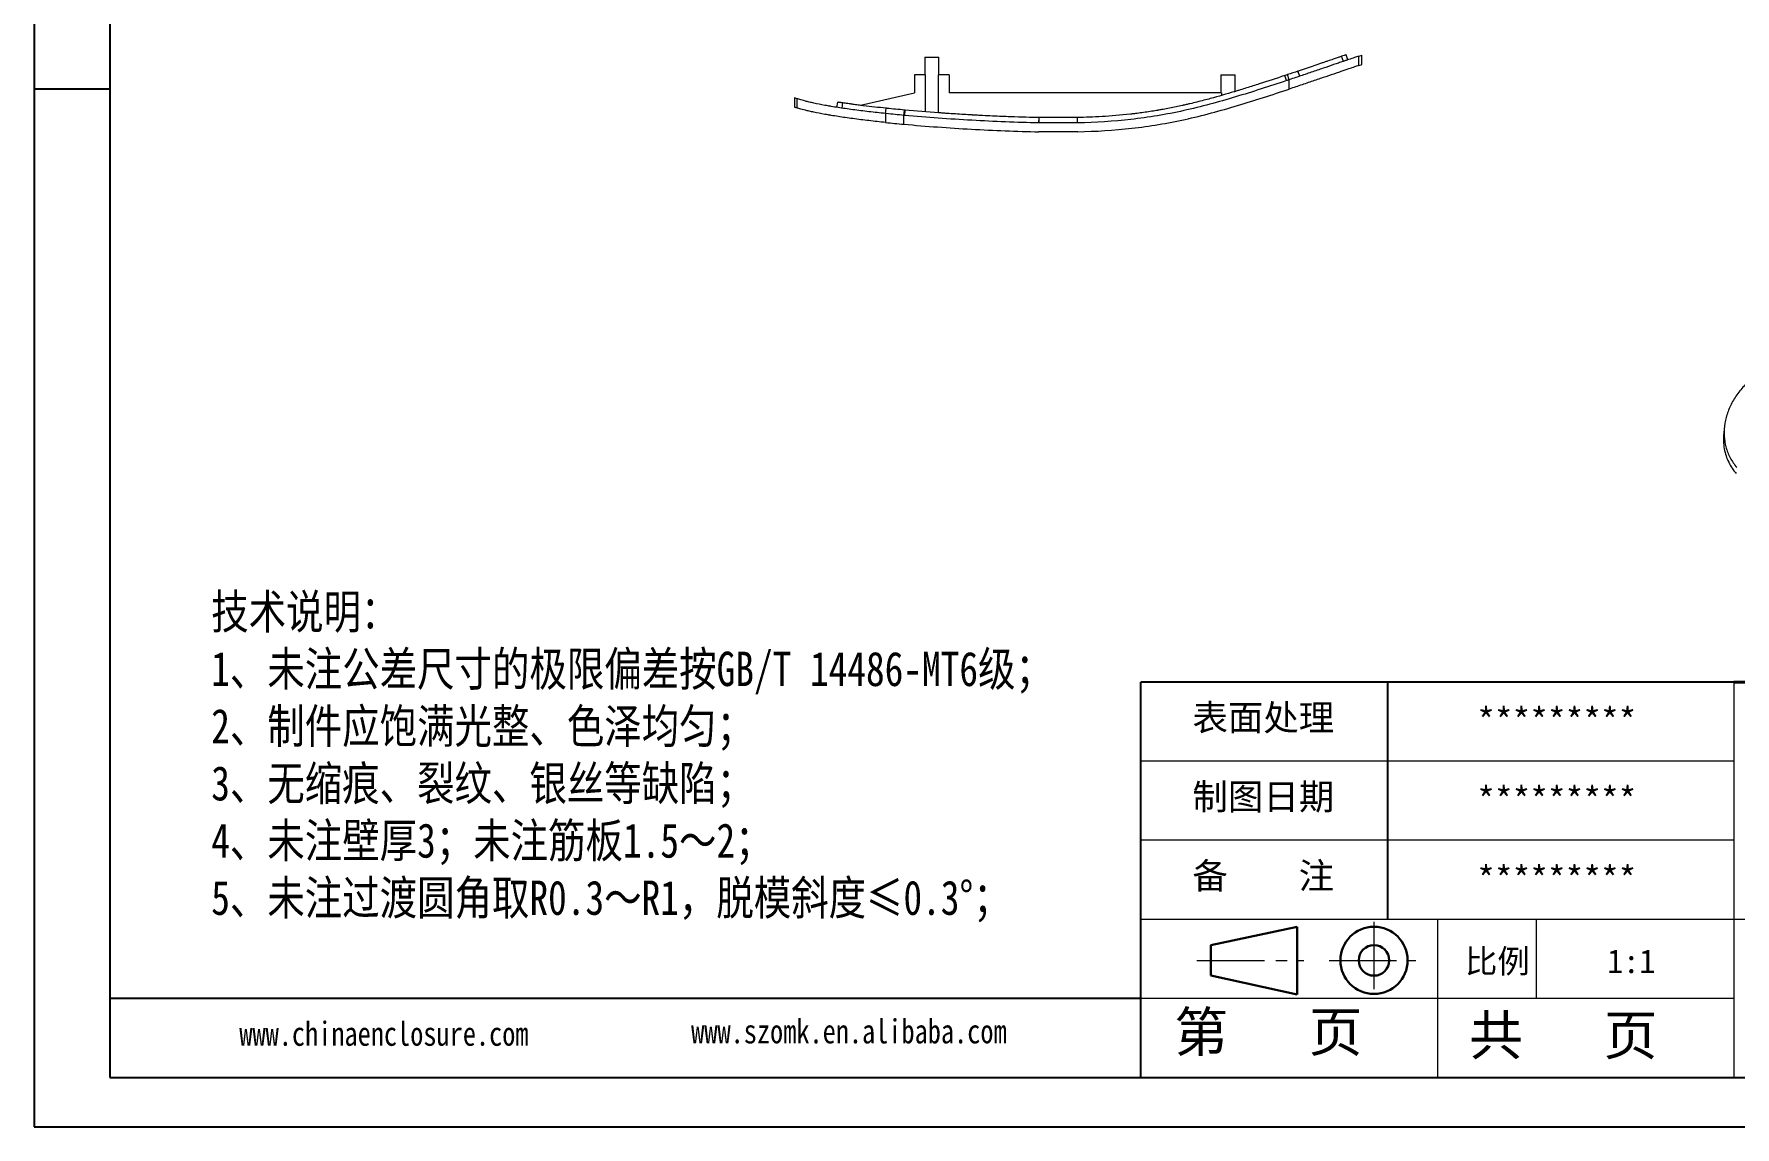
# Model space of a CAD drawing. Header units: inches. Extents: x 1181 to 2938, y 573 to 1158.
# Drawn here: x 2110.6 to 2590.2, y 573 to 881 of the extents above; entities that cross this region are included whole.
import ezdxf

# ---------------------------------------------------------------- set-up
doc = ezdxf.new("R2010")
doc.units = ezdxf.units.IN
doc.linetypes.add('CENTER2', pattern=[28.575, 19.05, -3.175, 3.175, -3.175])
doc.layers.add('文字', color=81, linetype='Continuous')
for name, color, linetype, lineweight in [('粗实线', 7, 'Continuous', 30), ('细实线', 3, 'Continuous', 9), ('细点划线', 2, 'CENTER2', 9)]:
    doc.layers.add(name, color=color, linetype=linetype, lineweight=lineweight)
doc.styles.get("Standard").update_dxf_attribs({"font": 'txt', "bigfont": 'gbcbig.shx'})
doc.styles.add('宋体', font='', dxfattribs={"width": 0.8, "height": 3.5})
doc.styles.get('宋体').set_extended_font_data('SimSun')

msp = doc.modelspace()

# ---------------------------------------------------------------- linework, layer by layer
for p, q in [((2110.635, 1158.076), (2110.635, 572.957)), ((2132.048, 1144.144), (2132.048, 586.888)), ((2132.048, 865.516), (2110.635, 865.516)), ((2110.635, 843.845), (2110.635, 572.957)), ((2589.875, 698.339), (2422.698, 698.339)), ((2422.698, 586.888), (2422.698, 698.339)), ((2492.355, 631.469), (2492.355, 698.339)), ((2422.698, 609.178), (2132.048, 609.178)), ((2132.048, 586.888), (2924.229, 586.888)), ((2110.635, 572.957), (2938.16, 572.957)), ((2110.635, 572.957), (2493.748, 572.957))]:
    msp.add_line(p, q)
at = {"color": 7, "linetype": 'Continuous', "lineweight": 15}
for p, q in [((2361.768, 874.469), (2361.768, 869.469)), ((2361.768, 874.469), (2365.768, 874.469)), ((2365.768, 869.469), (2365.768, 874.469)), ((2479.796, 873.312), (2479.312, 874.732)), ((2481.018, 873.728), (2480.535, 875.148)), ((2484.097, 874.774), (2484.097, 872.134)), ((2485.018, 872.446), (2485.018, 875.086)), ((2361.914, 869.469), (2358.914, 869.469)), ((2358.914, 869.469), (2358.914, 864.469)), ((2361.914, 869.469), (2361.914, 859.09)), ((2365.622, 858.814), (2365.622, 869.469)), ((2368.622, 869.469), (2365.622, 869.469)), ((2368.622, 869.469), (2368.622, 864.469)), ((2445.268, 869.469), (2445.268, 864.469)), ((2445.268, 869.469), (2449.268, 869.469)), ((2449.268, 864.827), (2449.268, 869.469)), ((2463.274, 869.304), (2463.254, 869.297)), ((2463.728, 867.874), (2463.254, 869.297)), ((2463.748, 867.881), (2463.274, 869.304)), ((2464.519, 868.138), (2464.043, 869.561)), ((2464.538, 865.509), (2464.538, 868.144)), ((2466.737, 870.464), (2467.679, 870.782)), ((2467.476, 869.13), (2466.997, 870.552)), ((2343.677, 860.921), (2358.914, 864.469)), ((2445.414, 864.469), (2368.622, 864.469)), ((2445.414, 864.469), (2445.414, 863.698)), ((2325.018, 863.111), (2325.018, 860.429)), ((2325.756, 860.183), (2325.756, 862.821)), ((2337.018, 860.339), (2337.251, 861.82)), ((2338.491, 860.113), (2338.712, 861.597)), ((2350.705, 858.602), (2350.86, 860.094)), ((2350.705, 858.602), (2350.705, 856.089)), ((2355.903, 858.095), (2356.04, 859.588)), ((2356.11, 858.076), (2356.246, 859.57)), ((2356.13, 858.074), (2356.266, 859.568)), ((2356.266, 859.568), (2356.247, 859.57)), ((2355.903, 855.584), (2355.903, 858.095)), ((2393.976, 855.97), (2394.003, 857.469)), ((2393.996, 855.969), (2394.009, 857.469)), ((2404.876, 855.969), (2393.996, 855.969)), ((2394.009, 857.469), (2394.003, 857.469)), ((2404.859, 857.469), (2394.009, 857.469)), ((2404.876, 855.969), (2404.859, 857.469)), ((2404.903, 853.469), (2393.973, 853.469)), ((2587.239, 770.442), (2587.045, 768.74))]:
    msp.add_line(p, q, dxfattribs=at)
for points, knots in [([(2484.097, 874.774), (2484.006, 874.743), (2483.794, 874.671), (2483.308, 874.506), (2483.117, 874.441), (2482.677, 874.292), (2482.427, 874.207), (2481.606, 873.928), (2480.962, 873.709), (2479.853, 873.332), (2479.459, 873.198), (2478.628, 872.915), (2478.194, 872.767), (2476.844, 872.308), (2475.877, 871.979), (2474.326, 871.451), (2473.792, 871.269), (2472.71, 870.902), (2472.16, 870.715), (2470.483, 870.146), (2469.331, 869.756), (2466.954, 868.954), (2465.751, 868.55), (2464.538, 868.144)], [0, 0, 0, 0, 0.125, 0.125, 0.1875, 0.1875, 0.25, 0.25, 0.375, 0.375, 0.4375, 0.4375, 0.5, 0.5, 0.625, 0.625, 0.6875, 0.6875, 0.75, 0.75, 0.875, 0.875, 1, 1, 1, 1]), ([(2479.312, 874.732), (2479.243, 874.709), (2479.104, 874.661), (2478.686, 874.519), (2478.411, 874.426), (2477.902, 874.252), (2477.718, 874.19), (2477.319, 874.054), (2477.107, 873.982), (2476.419, 873.748), (2475.908, 873.574), (2475.07, 873.289), (2474.78, 873.19), (2474.179, 872.985), (2473.868, 872.88), (2473.224, 872.661), (2472.893, 872.548), (2472.384, 872.375), (2472.213, 872.317), (2471.865, 872.199), (2471.689, 872.139), (2470.803, 871.839), (2470.07, 871.59), (2468.557, 871.078), (2467.784, 870.817), (2466.997, 870.552)], [0, 0, 0, 0, 0.125, 0.125, 0.25, 0.25, 0.3125, 0.3125, 0.375, 0.375, 0.5, 0.5, 0.5625, 0.5625, 0.625, 0.625, 0.6875, 0.6875, 0.71875, 0.71875, 0.75, 0.75, 0.875, 0.875, 1, 1, 1, 1]), ([(2480.535, 875.148), (2480.535, 875.148), (2480.581, 875.164), (2480.42, 875.109), (2480.054, 874.984), (2479.559, 874.816), (2479.312, 874.732)], [0, 0, 0, 0, 0.0002356, 0.3337033, 0.6672313, 1, 1, 1, 1]), ([(2480.969, 873.711), (2480.978, 873.714), (2481.005, 873.724), (2480.648, 873.602), (2480.079, 873.409), (2479.796, 873.312)], [0, 0, 0, 0, 0.2012573, 0.601577, 1, 1, 1, 1]), ([(2484.097, 874.774), (2484.348, 874.859), (2484.852, 875.03), (2485.094, 875.112), (2485.017, 875.086), (2485.017, 875.086)], [0, 0, 0, 0, 0.498226, 0.9971561, 1, 1, 1, 1]), ([(2463.254, 869.297), (2460.867, 868.502), (2458.477, 867.715), (2454.894, 866.564), (2453.7, 866.186), (2451.909, 865.627), (2451.312, 865.443), (2450.417, 865.169), (2450.118, 865.078), (2449.67, 864.942), (2449.521, 864.897), (2449.297, 864.829), (2449.222, 864.807), (2449.11, 864.773), (2449.073, 864.762), (2449.017, 864.745), (2448.998, 864.74), (2448.97, 864.731), (2448.961, 864.728), (2448.942, 864.723), (2448.931, 864.72), (2446.91, 864.114), (2444.686, 863.468), (2441.067, 862.492), (2439.812, 862.166), (2437.858, 861.681), (2437.194, 861.52), (2436.18, 861.281), (2435.838, 861.202), (2435.321, 861.084), (2435.148, 861.045), (2434.887, 860.986), (2434.8, 860.966), (2434.669, 860.937), (2434.625, 860.927), (2434.56, 860.913), (2434.538, 860.908), (2434.505, 860.901), (2434.494, 860.898), (2434.472, 860.893), (2434.46, 860.891), (2433.224, 860.617), (2432.004, 860.363), (2430.175, 860.006), (2429.566, 859.891), (2428.65, 859.725), (2428.345, 859.671), (2427.887, 859.591), (2427.734, 859.564), (2427.505, 859.525), (2427.428, 859.512), (2427.275, 859.486), (2427.198, 859.473), (2425.914, 859.258), (2424.699, 859.071), (2422.856, 858.814), (2422.239, 858.731), (2421.306, 858.614), (2420.994, 858.575), (2420.524, 858.519), (2420.368, 858.501), (2420.132, 858.474), (2420.053, 858.465), (2419.935, 858.451), (2419.896, 858.447), (2419.837, 858.44), (2419.817, 858.438), (2419.788, 858.434), (2419.778, 858.433), (2419.758, 858.431), (2419.749, 858.43), (2416.91, 858.111), (2414.252, 857.897), (2409.299, 857.599), (2406.995, 857.516), (2404.859, 857.469)], [0, 0, 0, 0, 0.125, 0.125, 0.1875, 0.1875, 0.21875, 0.21875, 0.234375, 0.234375, 0.2421875, 0.2421875, 0.24609375, 0.24609375, 0.24804688, 0.24804688, 0.24902344, 0.24902344, 0.24951172, 0.24951172, 0.25, 0.25, 0.375, 0.375, 0.4375, 0.4375, 0.46875, 0.46875, 0.484375, 0.484375, 0.4921875, 0.4921875, 0.49609375, 0.49609375, 0.49804688, 0.49804688, 0.49902344, 0.49902344, 0.49951172, 0.49951172, 0.5, 0.5, 0.5625, 0.5625, 0.59375, 0.59375, 0.609375, 0.609375, 0.6171875, 0.6171875, 0.62109375, 0.62109375, 0.625, 0.625, 0.6875, 0.6875, 0.71875, 0.71875, 0.734375, 0.734375, 0.7421875, 0.7421875, 0.74609375, 0.74609375, 0.74804688, 0.74804688, 0.74902344, 0.74902344, 0.74951172, 0.74951172, 0.75, 0.75, 0.875, 0.875, 0.99968133, 0.99968133, 0.99968133, 0.99968133]), ([(2484.097, 872.134), (2484.006, 872.103), (2483.795, 872.031), (2483.308, 871.866), (2483.117, 871.801), (2482.677, 871.651), (2482.427, 871.567), (2481.606, 871.288), (2480.962, 871.068), (2479.854, 870.691), (2479.459, 870.557), (2478.628, 870.274), (2478.195, 870.127), (2476.845, 869.667), (2475.878, 869.338), (2474.327, 868.811), (2473.793, 868.629), (2472.711, 868.262), (2472.161, 868.075), (2470.484, 867.507), (2469.332, 867.117), (2466.955, 866.317), (2465.751, 865.913), (2464.538, 865.509)], [0, 0, 0, 0, 0.125, 0.125, 0.1875, 0.1875, 0.25, 0.25, 0.375, 0.375, 0.4375, 0.4375, 0.5, 0.5, 0.625, 0.625, 0.6875, 0.6875, 0.75, 0.75, 0.875, 0.875, 1, 1, 1, 1]), ([(2484.097, 872.134), (2484.348, 872.219), (2484.852, 872.39), (2485.094, 872.473), (2485.017, 872.446), (2485.017, 872.446)], [0, 0, 0, 0, 0.4982258, 0.9971557, 1, 1, 1, 1]), ([(2463.748, 867.881), (2458.974, 866.289), (2454.189, 864.73), (2444.549, 861.839), (2439.693, 860.513), (2432.33, 858.883), (2429.86, 858.399), (2424.895, 857.566), (2422.406, 857.22), (2414.921, 856.377), (2409.907, 856.079), (2404.876, 855.969)], [0, 0, 0, 0, 0.25, 0.25, 0.5, 0.5, 0.625, 0.625, 0.75, 0.75, 1, 1, 1, 1]), ([(2404.903, 853.469), (2410.013, 853.58), (2415.095, 853.883), (2422.66, 854.731), (2425.172, 855.08), (2430.176, 855.915), (2432.668, 856.4), (2437.634, 857.494), (2440.108, 858.102), (2445.042, 859.413), (2447.501, 860.116), (2454.84, 862.313), (2459.694, 863.894), (2464.538, 865.509)], [0, 0, 0, 0, 0.25, 0.25, 0.375, 0.375, 0.5, 0.5, 0.625, 0.625, 0.75, 0.75, 1, 1, 1, 1]), ([(2325.019, 863.111), (2325.049, 863.096), (2325.11, 863.067), (2325.54, 862.904), (2325.756, 862.821)], [0, 0, 0, 0, 0.49854103, 1, 1, 1, 1]), ([(2325.019, 860.429), (2325.049, 860.418), (2325.11, 860.395), (2325.54, 860.254), (2325.756, 860.183)], [0, 0, 0, 0, 0.4985867, 1, 1, 1, 1]), ([(2350.705, 858.602), (2349.12, 858.767), (2347.56, 858.939), (2345.26, 859.21), (2344.5, 859.302), (2342.992, 859.491), (2342.241, 859.589), (2340.047, 859.883), (2338.657, 860.084), (2336.679, 860.391), (2336.037, 860.495), (2335.103, 860.652), (2334.795, 860.704), (2334.196, 860.809), (2333.904, 860.861), (2332.476, 861.122), (2331.444, 861.328), (2330.289, 861.58), (2330.065, 861.63), (2329.632, 861.729), (2329.421, 861.778), (2328.816, 861.923), (2328.447, 862.016), (2327.443, 862.281), (2326.908, 862.44), (2326.312, 862.63), (2326.147, 862.685), (2325.896, 862.771), (2325.807, 862.803), (2325.756, 862.821)], [0, 0, 0, 0, 0.125, 0.125, 0.1875, 0.1875, 0.25, 0.25, 0.375, 0.375, 0.4375, 0.4375, 0.46875, 0.46875, 0.5, 0.5, 0.625, 0.625, 0.65625, 0.65625, 0.6875, 0.6875, 0.75, 0.75, 0.875, 0.875, 0.9375, 0.9375, 1, 1, 1, 1]), ([(2350.705, 856.089), (2349.12, 856.252), (2347.561, 856.423), (2345.261, 856.691), (2344.501, 856.783), (2342.993, 856.97), (2342.242, 857.067), (2340.049, 857.359), (2338.659, 857.557), (2336.681, 857.86), (2336.04, 857.962), (2335.105, 858.116), (2334.798, 858.168), (2334.199, 858.27), (2333.906, 858.322), (2332.478, 858.577), (2331.445, 858.778), (2330.291, 859.021), (2330.067, 859.069), (2329.633, 859.165), (2329.422, 859.212), (2328.817, 859.351), (2328.448, 859.439), (2327.443, 859.69), (2326.908, 859.838), (2326.312, 860.012), (2326.147, 860.061), (2325.896, 860.139), (2325.807, 860.167), (2325.756, 860.183)], [0, 0, 0, 0, 0.125, 0.125, 0.1875, 0.1875, 0.25, 0.25, 0.375, 0.375, 0.4375, 0.4375, 0.46875, 0.46875, 0.5, 0.5, 0.625, 0.625, 0.65625, 0.65625, 0.6875, 0.6875, 0.75, 0.75, 0.875, 0.875, 0.9375, 0.9375, 1, 1, 1, 1]), ([(2338.712, 861.597), (2338.601, 861.613), (2338.495, 861.629), (2338.294, 861.66), (2338.2, 861.674), (2338.017, 861.702), (2337.933, 861.714), (2337.778, 861.738), (2337.708, 861.749), (2337.514, 861.779), (2337.417, 861.794), (2337.284, 861.815), (2337.251, 861.82), (2337.251, 861.82)], [0, 0, 0, 0, 0.125, 0.125, 0.25, 0.25, 0.375, 0.375, 0.5, 0.5, 0.75, 0.75, 1, 1, 1, 1]), ([(2350.86, 860.094), (2348.726, 860.316), (2346.607, 860.554), (2344.476, 860.817), (2344.413, 860.825), (2344.286, 860.841), (2344.222, 860.849), (2344.032, 860.872), (2343.906, 860.888), (2343.527, 860.936), (2343.276, 860.968), (2342.526, 861.065), (2342.03, 861.13), (2341.418, 861.213), (2341.298, 861.229), (2341.057, 861.262), (2340.937, 861.278), (2340.578, 861.328), (2340.34, 861.361), (2339.633, 861.462), (2339.168, 861.529), (2338.712, 861.597)], [0, 0, 0, 0, 0.49999998, 0.49999998, 0.51562498, 0.51562498, 0.53124998, 0.53124998, 0.56249998, 0.56249998, 0.62499997, 0.62499997, 0.74999997, 0.74999997, 0.78124997, 0.78124997, 0.81249997, 0.81249997, 0.87499996, 0.87499996, 0.99999996, 0.99999996, 0.99999996, 0.99999996]), ([(2394.003, 857.469), (2391.731, 857.51), (2389.036, 857.579), (2384.315, 857.751), (2382.629, 857.82), (2379.934, 857.944), (2379.009, 857.989), (2377.579, 858.061), (2377.096, 858.087), (2376.362, 858.126), (2376.116, 858.139), (2375.744, 858.16), (2375.619, 858.166), (2375.432, 858.177), (2375.369, 858.18), (2375.275, 858.186), (2375.244, 858.187), (2375.197, 858.19), (2375.181, 858.191), (2375.158, 858.192), (2375.15, 858.193), (2375.138, 858.193), (2375.134, 858.193), (2375.126, 858.194), (2375.122, 858.194), (2373.556, 858.282), (2371.983, 858.376), (2369.621, 858.528), (2368.833, 858.58), (2367.651, 858.661), (2367.258, 858.688), (2366.667, 858.73), (2366.471, 858.744), (2366.176, 858.765), (2366.078, 858.772), (2365.881, 858.786), (2365.784, 858.793), (2362.49, 859.032), (2359.33, 859.289), (2356.266, 859.568)], [0, 0, 0, 0, 0.25, 0.25, 0.375, 0.375, 0.4375, 0.4375, 0.46875, 0.46875, 0.484375, 0.484375, 0.4921875, 0.4921875, 0.4960938, 0.4960938, 0.4980469, 0.4980469, 0.4990234, 0.4990234, 0.4995117, 0.4995117, 0.4997559, 0.4997559, 0.5, 0.5, 0.625, 0.625, 0.6875, 0.6875, 0.71875, 0.71875, 0.734375, 0.734375, 0.7421875, 0.7421875, 0.75, 0.75, 1, 1, 1, 1]), ([(2355.903, 855.584), (2359.069, 855.296), (2362.237, 855.04), (2368.576, 854.58), (2371.747, 854.377), (2378.092, 854.021), (2381.266, 853.869), (2387.617, 853.622), (2390.794, 853.526), (2393.973, 853.469)], [0, 0, 0, 0, 0.25, 0.25, 0.5, 0.5, 0.75, 0.75, 1, 1, 1, 1]), ([(2393.996, 855.969), (2390.835, 856.026), (2387.675, 856.121), (2381.358, 856.368), (2378.201, 856.519), (2371.888, 856.873), (2368.734, 857.075), (2362.428, 857.532), (2359.278, 857.787), (2356.13, 858.074)], [0, 0, 0, 0, 0.25, 0.25, 0.5, 0.5, 0.75, 0.75, 1, 1, 1, 1]), ([(2594.45, 783.387), (2593.502, 782.565), (2592.639, 781.688), (2591.467, 780.292), (2591.097, 779.813), (2590.399, 778.828), (2590.071, 778.321), (2589.155, 776.766), (2588.65, 775.704), (2588.046, 774.075), (2587.87, 773.526), (2587.573, 772.415), (2587.45, 771.851), (2587.17, 770.157), (2587.1, 769.039), (2587.169, 767.378), (2587.221, 766.827), (2587.385, 765.732), (2587.498, 765.184), (2587.926, 763.58), (2588.325, 762.56), (2589.095, 761.104), (2589.38, 760.631), (2590.011, 759.71), (2590.355, 759.265), (2590.725, 758.839)], [0, 0, 0, 0, 0.125, 0.125, 0.1875, 0.1875, 0.25, 0.25, 0.375, 0.375, 0.4375, 0.4375, 0.5, 0.5, 0.625, 0.625, 0.6875, 0.6875, 0.75, 0.75, 0.875, 0.875, 0.9375, 0.9375, 1, 1, 1, 1]), ([(2587.08, 768.736), (2587.036, 768.419), (2586.895, 767.39), (2586.95, 765.658), (2587.235, 763.614), (2587.803, 761.678), (2588.607, 759.873), (2589.531, 758.354), (2590.243, 757.489), (2590.532, 757.137)], [0, 0, 0, 0, 0.0752484, 0.2442881, 0.4126977, 0.5719963, 0.731841, 0.8911107, 1, 1, 1, 1])]:
    msp.add_open_spline(points, degree=3, knots=knots, dxfattribs=at)
for points in [[(2464.043, 869.561), (2463.786, 869.474), (2463.529, 869.389), (2463.274, 869.304)], [(2464.538, 868.144), (2464.275, 868.056), (2464.011, 867.968), (2463.748, 867.881)], [(2466.997, 870.552), (2466.02, 870.223), (2465.035, 869.892), (2464.043, 869.561)], [(2350.962, 858.575), (2350.876, 858.584), (2350.791, 858.593), (2350.705, 858.602)], [(2351.116, 860.067), (2351.031, 860.076), (2350.946, 860.085), (2350.86, 860.094)], [(2355.903, 858.095), (2354.228, 858.248), (2352.578, 858.408), (2350.962, 858.575)], [(2356.04, 859.588), (2354.37, 859.741), (2352.726, 859.901), (2351.116, 860.067)], [(2356.246, 859.57), (2356.177, 859.576), (2356.108, 859.582), (2356.04, 859.588)], [(2350.705, 856.089), (2352.404, 855.913), (2354.141, 855.745), (2355.903, 855.584)], [(2356.13, 858.074), (2356.054, 858.081), (2355.978, 858.088), (2355.903, 858.095)]]:
    msp.add_open_spline(points, degree=3, dxfattribs=at)
at = {"layer": '粗实线', "color": 7, "lineweight": 40}
msp.add_line((2924.229, 698.339), (2589.875, 698.339), dxfattribs=at)
at = {"layer": '粗实线', "color": 7}
for p, q in [((2466.752, 629.383), (2442.397, 624.221)), ((2466.752, 629.383), (2466.752, 610.295)), ((2442.397, 624.221), (2442.397, 615.608)), ((2442.397, 615.608), (2466.752, 610.295))]:
    msp.add_line(p, q, dxfattribs=at)
for radius in [9.469, 4.307]:
    msp.add_circle((2488.428, 619.914), radius, dxfattribs=at)
at = {"layer": '细实线', "color": 7}
for p, q in [((2589.875, 698.339), (2589.875, 586.888)), ((2589.875, 676.049), (2422.698, 676.049)), ((2589.875, 653.759), (2422.698, 653.759)), ((2924.229, 631.469), (2422.698, 631.469)), ((2506.287, 631.469), (2506.287, 586.888)), ((2534.15, 631.469), (2534.15, 609.178)), ((2589.875, 609.178), (2422.698, 609.178))]:
    msp.add_line(p, q, dxfattribs=at)
at = {"layer": '细点划线', "color": 7}
for p, q in [((2488.428, 630.814), (2488.428, 609.178)), ((2438.514, 619.914), (2468.618, 619.914)), ((2475.765, 619.914), (2500.238, 619.914))]:
    msp.add_line(p, q, dxfattribs=at)

# ---------------------------------------------------------------- texts
at = {"char_height": 7.33053, "width": 4166.30665, "attachment_point": 1}
for s, insert in [('{\\fSimHei|b0|i0|c134|p49;表面处理}', (2437.236, 692.013)), ('{\\fSimHei|b0|i0|c134|p49;*********}', (2517.524, 691.071)), ('{\\fSimHei|b0|i0|c134|p49;制图日期}', (2437.236, 669.723)), ('{\\fSimHei|b0|i0|c134|p49;*********}', (2517.524, 668.781)), ('{\\fSimHei|b0|i0|c134|p49;备    注}', (2437.236, 647.433)), ('{\\fSimHei|b0|i0|c134|p49;*********}', (2517.524, 646.49))]:
    msp.add_mtext(s, dxfattribs=dict(at, insert=insert))
at = {"layer": '文字', "color": 0, "attachment_point": 1, "style": '宋体'}
for s, insert, char_height, width in [('{\\H1.111x;技术说明：\\P1、未注公差尺寸的极限偏差按GB/T 14486-MT6级；\\P2、制件应饱满光整、色泽均匀；\\P3、无缩痕、裂纹、银丝等缺陷；\\P4、未注壁厚3；未注筋板1.5～2；\\P5、未注过渡圆角取R0.3～R1，脱模斜度≤0.3%%D；}', (2160.597, 723.041), 8.70713, 317.14289), ('www.chinaenclosure.com', (2168.515, 602.656), 6.81091, 119.66116), ('www.szomk.en.alibaba.com', (2295.908, 603.33), 6.81091, 119.66116)]:
    msp.add_mtext(s, dxfattribs=dict(at, insert=insert, char_height=char_height, width=width))
at = {"layer": '细实线', "color": 7, "attachment_point": 1}
for s, insert, char_height, width in [('{\\fSimSun|b0|i0|c134|p54;比例}', (2514.088, 623.027), 6.68708, 29.35418), ('{\\fSimSun|b0|i0|c134|p54;1:1}', (2554.141, 623.027), 6.68708, 29.35418), ('{\\fSimSun|b0|i0|c134|p54;第   页}', (2432.077, 605.347), 11.14513, 83.58844), ('{\\fSimSun|b0|i0|c134|p54; 共   页}', (2507.651, 604.4), 11.14513, 83.58844)]:
    msp.add_mtext(s, dxfattribs=dict(at, insert=insert, char_height=char_height, width=width))

doc.saveas('drawing.dxf')
